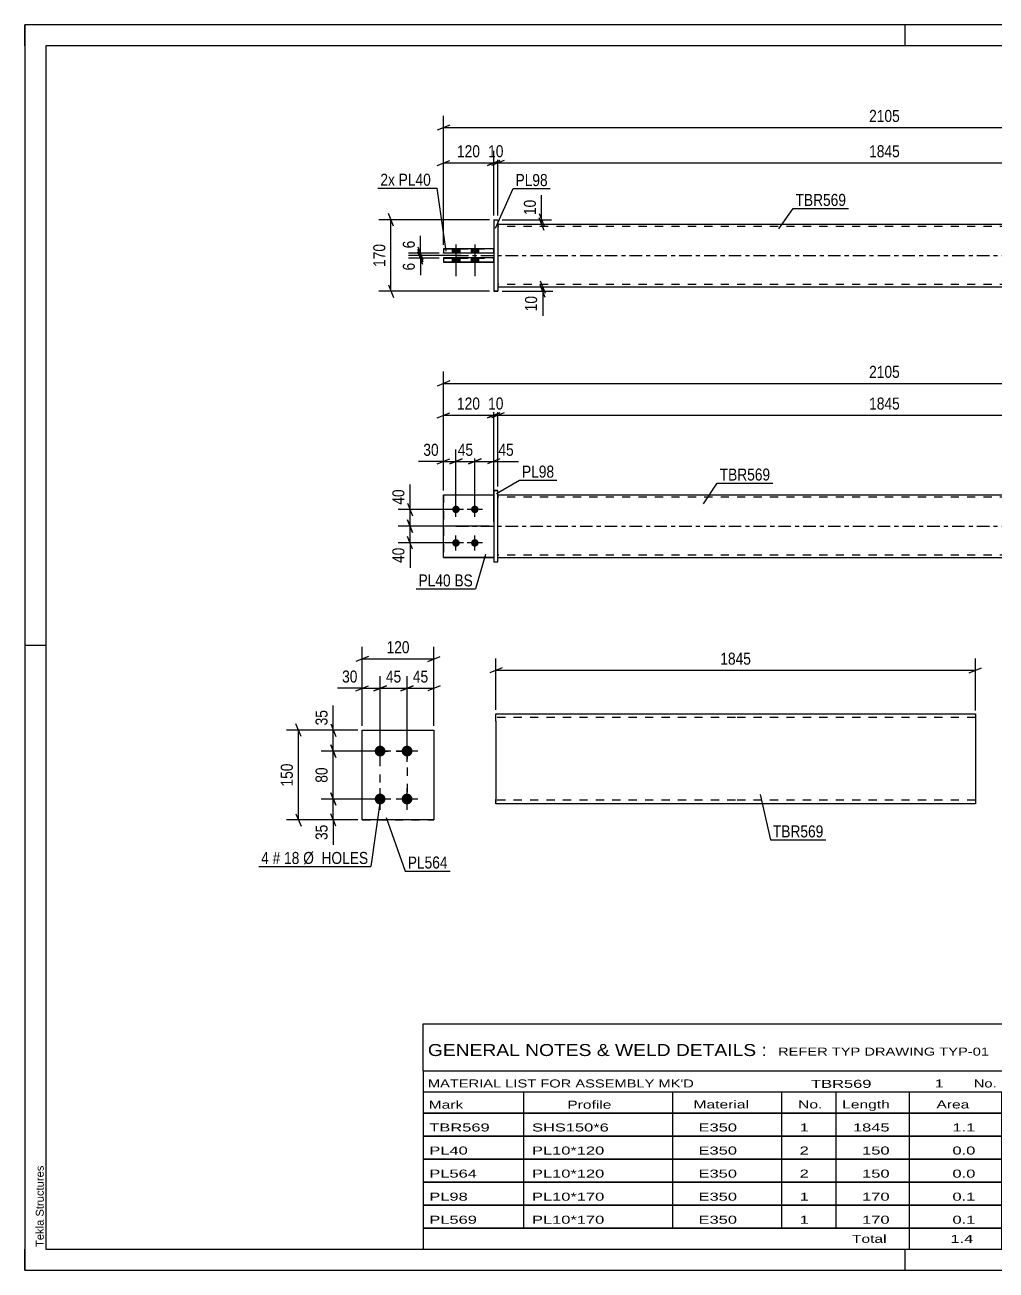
# Model space of a CAD drawing. Header units: millimetres. Extents: x 0 to 420, y 0 to 297.
# Drawn here: x 0 to 231.7, y 0 to 297 of the extents above; entities that cross this region are included whole.
import ezdxf

# ---------------------------------------------------------------- set-up
doc = ezdxf.new("R2010")
doc.units = ezdxf.units.MM
doc.linetypes.add('DXK_LINE_DOT2', pattern=[3.9198, 1.9599, -1.9599])
doc.linetypes.add('DXK_LINE_DOT3', pattern=[5.9187, 2.979, -0.9799, 0.9799, -0.9799])
doc.styles.add('Arial', font='ARIAL.TTF', dxfattribs={"height": 0.2})
doc.styles.add('Arial Narrow', font='ARIALN.TTF', dxfattribs={"height": 0.2})

# ---------------------------------------------------------------- blocks, each defined once
blk = doc.blocks.new('Unknown-582686218-1163')
at = {"color": 5, "linetype": 'Continuous'}
for p, q in [((420, 297), (0, 297)), ((0, 297), (0, 0)), ((0, 292), (0, 297)), ((210, 292), (210, 297)), ((415, 292), (5, 292)), ((5, 292), (5, 5)), ((5, 149), (0, 149)), ((0, 0), (0, 5)), ((5, 5), (415, 5)), ((210, 0), (210, 5)), ((0, 0), (420, 0))]:
    blk.add_line(p, q, dxfattribs=at)
at = {"color": 174, "linetype": 'Continuous', "style": 'Arial'}
blk.add_text('Tekla Structures', height=1.9102, rotation=90, dxfattribs=at).set_placement((4.5, 5.5))
blk = doc.blocks.new('Part-582686218-1834 - 1793')
at = {"color": 7, "linetype": 'DXK_LINE_DOT2'}
for p, q in [((99.86, 184.94), (111.86, 184.94)), ((99.86, 184.94), (99.86, 169.94)), ((99.86, 184.93), (111.86, 184.93)), ((111.86, 184.93), (111.86, 184.94)), ((111.86, 184.94), (111.86, 169.93))]:
    blk.add_line(p, q, dxfattribs=at)
at = {"color": 2, "linetype": 'Continuous'}
for p, q in [((111.86, 169.94), (99.86, 169.94)), ((99.86, 169.94), (99.86, 169.93)), ((99.86, 169.94), (99.86, 169.94)), ((99.86, 169.94), (99.86, 169.93)), ((99.86, 169.93), (111.86, 169.93))]:
    blk.add_line(p, q, dxfattribs=at)
blk = doc.blocks.new('Part-582686218-1839 - 1793')
at = {"color": 2, "linetype": 'Continuous'}
for p, q in [((99.86, 184.94), (111.86, 184.94)), ((99.86, 169.94), (99.86, 184.94)), ((99.86, 169.94), (111.86, 169.94)), ((111.86, 169.94), (99.86, 169.94)), ((99.86, 169.94), (99.86, 169.94))]:
    blk.add_line(p, q, dxfattribs=at)
at = {"color": 7, "linetype": 'DXK_LINE_DOT2'}
for p, q in [((99.86, 184.94), (111.86, 184.94)), ((111.86, 184.94), (111.86, 184.94)), ((111.86, 184.94), (111.86, 169.94))]:
    blk.add_line(p, q, dxfattribs=at)
blk = doc.blocks.new('Part-582686218-1844 - 1793')
at = {"color": 2, "linetype": 'Continuous'}
for p, q in [((112.86, 185.96), (111.86, 185.96)), ((111.86, 185.96), (111.86, 168.92)), ((112.86, 168.92), (112.86, 185.96)), ((111.86, 168.96), (112.86, 168.96)), ((111.86, 168.92), (112.86, 168.92)), ((112.86, 168.96), (112.86, 168.92))]:
    blk.add_line(p, q, dxfattribs=at)
at = {"color": 7, "linetype": 'DXK_LINE_DOT2'}
blk.add_line((111.86, 185.92), (112.86, 185.92), dxfattribs=at)
blk = doc.blocks.new('Part-582686218-1849 - 1793')
at = {"color": 2, "linetype": 'Continuous'}
for p, q in [((112.86, 184.94), (297.33, 184.94)), ((112.86, 169.94), (297.33, 169.94))]:
    blk.add_line(p, q, dxfattribs=at)
at = {"color": 7, "linetype": 'DXK_LINE_DOT2'}
for p, q in [((112.86, 169.94), (112.86, 184.94)), ((297.33, 184.34), (112.86, 184.34)), ((297.33, 184.94), (297.33, 169.94)), ((297.33, 170.54), (112.86, 170.54))]:
    blk.add_line(p, q, dxfattribs=at)
at = {"color": 7, "linetype": 'DXK_LINE_DOT3'}
blk.add_line((102.86, 177.44), (307.33, 177.44), dxfattribs=at)
blk = doc.blocks.new('Bolt-582686218-1851 - 1793')
at = {"linetype": 'Continuous'}
for points in [[(102.86, 180.54), (102.67, 180.56), (102.49, 180.62), (102.33, 180.71), (102.19, 180.84), (102.08, 180.99), (102, 181.16), (101.96, 181.35), (101.96, 181.54), (102, 181.72), (102.08, 181.89), (102.19, 182.04), (102.33, 182.17), (102.49, 182.26), (102.67, 182.32), (102.86, 182.34), (103.04, 182.32), (103.22, 182.26), (103.38, 182.17), (103.52, 182.04), (103.63, 181.89), (103.71, 181.72), (103.75, 181.54), (103.75, 181.35), (103.71, 181.16), (103.63, 180.99), (103.52, 180.84), (103.38, 180.71), (103.22, 180.62), (103.04, 180.56)], [(107.36, 180.54), (107.17, 180.56), (106.99, 180.62), (106.83, 180.71), (106.69, 180.84), (106.58, 180.99), (106.5, 181.16), (106.46, 181.35), (106.46, 181.54), (106.5, 181.72), (106.58, 181.89), (106.69, 182.04), (106.83, 182.17), (106.99, 182.26), (107.17, 182.32), (107.36, 182.34), (107.54, 182.32), (107.72, 182.26), (107.88, 182.17), (108.02, 182.04), (108.13, 181.89), (108.21, 181.72), (108.25, 181.54), (108.25, 181.35), (108.21, 181.16), (108.13, 180.99), (108.02, 180.84), (107.88, 180.71), (107.72, 180.62), (107.54, 180.56)], [(102.86, 172.54), (102.67, 172.56), (102.49, 172.62), (102.33, 172.71), (102.19, 172.84), (102.08, 172.99), (102, 173.16), (101.96, 173.35), (101.96, 173.54), (102, 173.72), (102.08, 173.89), (102.19, 174.04), (102.33, 174.17), (102.49, 174.26), (102.67, 174.32), (102.86, 174.34), (103.04, 174.32), (103.22, 174.26), (103.38, 174.17), (103.52, 174.04), (103.63, 173.89), (103.71, 173.72), (103.75, 173.54), (103.75, 173.35), (103.71, 173.16), (103.63, 172.99), (103.52, 172.84), (103.38, 172.71), (103.22, 172.62), (103.04, 172.56)], [(107.36, 172.54), (107.17, 172.56), (106.99, 172.62), (106.83, 172.71), (106.69, 172.84), (106.58, 172.99), (106.5, 173.16), (106.46, 173.35), (106.46, 173.54), (106.5, 173.72), (106.58, 173.89), (106.69, 174.04), (106.83, 174.17), (106.99, 174.26), (107.17, 174.32), (107.36, 174.34), (107.54, 174.32), (107.72, 174.26), (107.88, 174.17), (108.02, 174.04), (108.13, 173.89), (108.21, 173.72), (108.25, 173.54), (108.25, 173.35), (108.21, 173.16), (108.13, 172.99), (108.02, 172.84), (107.88, 172.71), (107.72, 172.62), (107.54, 172.56)]]:
    blk.add_hatch(color=1, dxfattribs=at).paths.add_polyline_path(points)
at = {"color": 1, "linetype": 'Continuous'}
for p, q in [((104.66, 181.44), (101.06, 181.44)), ((102.86, 179.64), (102.86, 183.24)), ((109.16, 181.44), (105.56, 181.44)), ((107.36, 179.64), (107.36, 183.24)), ((102.86, 171.64), (102.86, 175.24)), ((107.36, 171.64), (107.36, 175.24)), ((104.66, 173.44), (101.06, 173.44)), ((109.16, 173.44), (105.56, 173.44))]:
    blk.add_line(p, q, dxfattribs=at)
blk = doc.blocks.new('Part-582686218-1455 - 1390')
at = {"color": 2, "linetype": 'Continuous'}
for p, q in [((111.86, 250.51), (112.86, 250.51)), ((111.86, 250.51), (111.86, 233.51)), ((112.86, 250.51), (112.86, 233.48)), ((112.86, 233.51), (111.86, 233.51)), ((111.86, 233.51), (111.86, 233.48)), ((111.86, 233.51), (111.86, 233.48)), ((111.86, 233.48), (112.86, 233.48))]:
    blk.add_line(p, q, dxfattribs=at)
at = {"color": 7, "linetype": 'DXK_LINE_DOT2'}
for p, q in [((111.86, 250.48), (112.86, 250.48)), ((112.86, 250.48), (112.86, 250.51))]:
    blk.add_line(p, q, dxfattribs=at)
blk = doc.blocks.new('Part-582686218-1440 - 1390')
at = {"color": 2, "linetype": 'Continuous'}
for p, q in [((112.86, 249.49), (297.33, 249.49)), ((112.86, 234.49), (297.33, 234.49))]:
    blk.add_line(p, q, dxfattribs=at)
at = {"color": 7, "linetype": 'DXK_LINE_DOT2'}
for p, q in [((112.86, 249.49), (112.86, 234.49)), ((297.33, 249.49), (297.33, 234.49)), ((297.33, 248.89), (112.86, 248.89)), ((297.33, 235.09), (112.86, 235.09))]:
    blk.add_line(p, q, dxfattribs=at)
at = {"color": 7, "linetype": 'DXK_LINE_DOT3'}
blk.add_line((102.86, 241.99), (307.33, 241.99), dxfattribs=at)
blk = doc.blocks.new('Bolt-582686218-1424 - 1390')
at = {"linetype": 'Continuous'}
for points in [[(101.96, 242.6), (103.76, 242.6), (103.76, 243.6), (101.96, 243.6)], [(101.96, 242.58), (103.76, 242.58), (103.76, 243.58), (101.96, 243.58)], [(106.46, 242.6), (108.26, 242.6), (108.26, 243.6), (106.46, 243.6)], [(106.46, 242.58), (108.26, 242.58), (108.26, 243.58), (106.46, 243.58)], [(101.96, 240.4), (103.76, 240.4), (103.76, 241.4), (101.96, 241.4)], [(101.96, 240.38), (103.76, 240.38), (103.76, 241.38), (101.96, 241.38)], [(106.46, 240.4), (108.26, 240.4), (108.26, 241.4), (106.46, 241.4)], [(106.46, 240.38), (108.26, 240.38), (108.26, 241.38), (106.46, 241.38)]]:
    blk.add_hatch(color=1, dxfattribs=at).paths.add_polyline_path(points)
at = {"color": 1, "linetype": 'Continuous'}
for p, q in [((101.96, 243.6), (101.96, 242.6)), ((101.96, 243.58), (101.96, 242.58)), ((102.86, 244.6), (102.86, 237.1)), ((102.86, 244.58), (102.86, 237.08)), ((103.76, 243.6), (103.76, 242.6)), ((103.76, 243.58), (103.76, 242.58)), ((106.46, 243.6), (106.46, 242.6)), ((106.46, 243.58), (106.46, 242.58)), ((107.36, 244.6), (107.36, 237.1)), ((107.36, 244.58), (107.36, 237.08)), ((108.26, 243.6), (108.26, 242.6)), ((108.26, 243.58), (108.26, 242.58)), ((101.96, 241.4), (101.96, 240.4)), ((101.96, 241.38), (101.96, 240.38)), ((103.76, 241.4), (103.76, 240.4)), ((103.76, 241.38), (103.76, 240.38)), ((106.46, 241.4), (106.46, 240.4)), ((106.46, 241.38), (106.46, 240.38)), ((108.26, 241.4), (108.26, 240.4)), ((108.26, 241.38), (108.26, 240.38))]:
    blk.add_line(p, q, dxfattribs=at)
blk = doc.blocks.new('Part-582686218-1470 - 1390')
at = {"color": 2, "linetype": 'Continuous'}
for p, q in [((111.86, 241.41), (99.86, 241.41)), ((99.86, 241.41), (99.86, 240.41)), ((99.86, 240.41), (111.86, 240.41)), ((99.86, 240.38), (99.86, 240.41)), ((99.86, 240.41), (99.86, 240.38)), ((111.86, 240.38), (99.86, 240.38))]:
    blk.add_line(p, q, dxfattribs=at)
at = {"color": 7, "linetype": 'DXK_LINE_DOT2'}
for p, q in [((99.86, 241.38), (111.86, 241.38)), ((111.86, 240.38), (111.86, 241.41))]:
    blk.add_line(p, q, dxfattribs=at)
blk = doc.blocks.new('Part-582686218-1475 - 1390')
at = {"color": 2, "linetype": 'Continuous'}
for p, q in [((111.86, 243.61), (99.86, 243.61)), ((99.86, 243.61), (99.86, 242.61)), ((99.86, 242.61), (111.86, 242.61)), ((99.86, 242.58), (99.86, 242.61)), ((99.86, 242.61), (99.86, 242.58)), ((111.86, 242.58), (99.86, 242.58))]:
    blk.add_line(p, q, dxfattribs=at)
at = {"color": 7, "linetype": 'DXK_LINE_DOT2'}
for p, q in [((99.86, 243.58), (111.86, 243.58)), ((111.86, 242.58), (111.86, 243.61))]:
    blk.add_line(p, q, dxfattribs=at)
blk = doc.blocks.new('Bolt-582686218-2198 - 2163')
at = {"linetype": 'Continuous'}
for points in [[(84.75, 125.08), (85.02, 125.05), (85.28, 124.97), (85.51, 124.83), (85.71, 124.65), (85.87, 124.43), (85.98, 124.19), (86.03, 123.93), (86.03, 123.66), (85.98, 123.39), (85.87, 123.15), (85.71, 122.93), (85.51, 122.75), (85.28, 122.62), (85.02, 122.53), (84.75, 122.51), (84.49, 122.53), (84.23, 122.62), (84, 122.75), (83.8, 122.93), (83.64, 123.15), (83.53, 123.39), (83.48, 123.66), (83.48, 123.93), (83.53, 124.19), (83.64, 124.43), (83.8, 124.65), (84, 124.83), (84.23, 124.97), (84.49, 125.05)], [(91.18, 125.08), (91.45, 125.05), (91.71, 124.97), (91.94, 124.83), (92.14, 124.65), (92.3, 124.43), (92.41, 124.19), (92.46, 123.93), (92.46, 123.66), (92.41, 123.39), (92.3, 123.15), (92.14, 122.93), (91.94, 122.75), (91.71, 122.62), (91.45, 122.53), (91.18, 122.51), (90.92, 122.53), (90.66, 122.62), (90.43, 122.75), (90.23, 122.93), (90.07, 123.15), (89.96, 123.39), (89.9, 123.66), (89.9, 123.93), (89.96, 124.19), (90.07, 124.43), (90.23, 124.65), (90.43, 124.83), (90.66, 124.97), (90.92, 125.05)], [(84.75, 113.65), (85.02, 113.62), (85.28, 113.54), (85.51, 113.4), (85.71, 113.22), (85.87, 113.01), (85.98, 112.76), (86.03, 112.5), (86.03, 112.23), (85.98, 111.97), (85.87, 111.72), (85.71, 111.5), (85.51, 111.32), (85.28, 111.19), (85.02, 111.11), (84.75, 111.08), (84.49, 111.11), (84.23, 111.19), (84, 111.32), (83.8, 111.5), (83.64, 111.72), (83.53, 111.97), (83.48, 112.23), (83.48, 112.5), (83.53, 112.76), (83.64, 113.01), (83.8, 113.22), (84, 113.4), (84.23, 113.54), (84.49, 113.62)], [(91.18, 113.65), (91.45, 113.62), (91.71, 113.54), (91.94, 113.4), (92.14, 113.22), (92.3, 113.01), (92.41, 112.76), (92.46, 112.5), (92.46, 112.23), (92.41, 111.97), (92.3, 111.72), (92.14, 111.5), (91.94, 111.32), (91.71, 111.19), (91.45, 111.11), (91.18, 111.08), (90.92, 111.11), (90.66, 111.19), (90.43, 111.32), (90.23, 111.5), (90.07, 111.72), (89.96, 111.97), (89.9, 112.23), (89.9, 112.5), (89.96, 112.76), (90.07, 113.01), (90.23, 113.22), (90.43, 113.4), (90.66, 113.54), (90.92, 113.62)]]:
    blk.add_hatch(color=1, dxfattribs=at).paths.add_polyline_path(points)
at = {"color": 1, "linetype": 'Continuous'}
for p, q in [((84.75, 121.22), (84.75, 126.36)), ((91.18, 121.22), (91.18, 126.36)), ((87.33, 123.79), (82.18, 123.79)), ((93.75, 123.79), (88.61, 123.79)), ((84.75, 109.79), (84.75, 114.93)), ((91.18, 109.79), (91.18, 114.93)), ((87.33, 112.36), (82.18, 112.36)), ((93.75, 112.36), (88.61, 112.36))]:
    blk.add_line(p, q, dxfattribs=at)
blk = doc.blocks.new('Part-582686218-2203 - 2163')
at = {"color": 2, "linetype": 'Continuous'}
for p, q in [((80.47, 128.79), (97.61, 128.79)), ((80.47, 128.79), (97.61, 128.79)), ((80.47, 107.36), (80.47, 128.79)), ((97.61, 128.79), (97.61, 128.79)), ((97.61, 128.79), (97.61, 107.36)), ((97.61, 107.36), (80.47, 107.36))]:
    blk.add_line(p, q, dxfattribs=at)
at = {"color": 7, "linetype": 'DXK_LINE_DOT2'}
for p, q in [((80.47, 107.37), (97.61, 107.37)), ((80.47, 107.36), (80.47, 107.37))]:
    blk.add_line(p, q, dxfattribs=at)
blk = doc.blocks.new('Part-582686218-2360 - 2353')
at = {"color": 2, "linetype": 'Continuous'}
for p, q in [((112.4, 130.93), (112.4, 132.64)), ((112.4, 132.64), (169.54, 132.64)), ((112.4, 130.93), (112.4, 112.27)), ((169.64, 132.64), (226.78, 132.64)), ((226.78, 132.64), (226.78, 132.51)), ((226.78, 132.51), (226.78, 130.93)), ((226.78, 130.93), (226.78, 111.21)), ((112.4, 111.34), (112.4, 112.27)), ((112.4, 111.21), (112.4, 111.34)), ((169.54, 111.21), (112.4, 111.21)), ((226.78, 111.21), (169.64, 111.21))]:
    blk.add_line(p, q, dxfattribs=at)
at = {"color": 7, "linetype": 'DXK_LINE_DOT2'}
for p, q in [((169.54, 131.78), (112.4, 131.78)), ((226.78, 131.78), (169.64, 131.78)), ((226.78, 132.14), (226.78, 130.93)), ((112.4, 112.27), (112.4, 111.72)), ((112.4, 112.07), (112.4, 112.14)), ((169.54, 112.07), (112.4, 112.07)), ((226.78, 112.07), (169.64, 112.07)), ((226.78, 112.14), (226.78, 112.27)), ((226.78, 112.07), (226.78, 112.14)), ((226.78, 112.07), (226.78, 112.14))]:
    blk.add_line(p, q, dxfattribs=at)
blk = doc.blocks.new('Rectangle-582686218-2313 - 2163')
at = {"color": 1, "linetype": 'DXK_LINE_DOT2'}
blk.add_lwpolyline([(84.75, 123.79), (91.18, 123.79), (91.18, 112.36), (84.75, 112.36), (84.75, 123.79)], close=True, dxfattribs=at)
blk = doc.blocks.new('StraightDimension-582686218-3563 - 1793')
at = {"color": 7, "linetype": 'Continuous'}
for p, q in [((99.86, 185.94), (99.86, 206.76)), ((111.86, 178.44), (111.86, 206.76)), ((98.36, 203.31), (101.36, 204.51)), ((99.86, 203.91), (111.86, 203.91)), ((113.36, 204.51), (110.36, 203.31))]:
    blk.add_line(p, q, dxfattribs=at)
at = {"color": 0}
blk.add_wipeout([(109.2, 204.66), (109.2, 208.86), (102.51, 208.86), (102.51, 204.66)], dxfattribs=at)
at = {"color": 3, "style": 'Arial Narrow'}
blk.add_text('120', height=2.863, dxfattribs=at).set_placement((103.11, 205.26))
blk = doc.blocks.new('StraightDimension-582686218-3561 - 1793')
at = {"color": 7, "linetype": 'Continuous'}
for p, q in [((112.86, 186.92), (112.86, 206.76)), ((297.33, 186.96), (297.33, 206.76)), ((114.36, 204.51), (111.36, 203.31)), ((112.86, 203.91), (297.33, 203.91)), ((295.83, 203.31), (298.83, 204.51))]:
    blk.add_line(p, q, dxfattribs=at)
at = {"color": 0}
blk.add_wipeout([(209.35, 204.66), (209.35, 208.86), (200.84, 208.86), (200.84, 204.66)], dxfattribs=at)
at = {"color": 3, "style": 'Arial Narrow'}
blk.add_text('1845', height=2.863, dxfattribs=at).set_placement((201.44, 205.26))
blk = doc.blocks.new('StraightDimension-582686218-1900 - 1793')
at = {"color": 7, "linetype": 'Continuous'}
for p, q in [((99.86, 185.94), (99.86, 214.32)), ((310.33, 185.94), (310.33, 214.32)), ((101.36, 212.07), (98.36, 210.87)), ((99.86, 211.47), (310.33, 211.47)), ((308.83, 210.87), (311.83, 212.07))]:
    blk.add_line(p, q, dxfattribs=at)
at = {"color": 0}
blk.add_wipeout([(209.35, 212.22), (209.35, 216.42), (200.84, 216.42), (200.84, 212.22)], dxfattribs=at)
at = {"color": 3, "style": 'Arial Narrow'}
blk.add_text('2105', height=2.863, dxfattribs=at).set_placement((201.44, 212.82))
blk = doc.blocks.new('StraightDimension-582686218-1989 - 1793')
at = {"color": 7, "linetype": 'Continuous'}
for p, q in [((105.86, 192.27), (108.86, 193.47)), ((107.36, 182.44), (107.36, 195.72)), ((113.36, 193.47), (110.36, 192.27)), ((111.86, 185.94), (111.86, 195.72)), ((107.36, 192.87), (111.86, 192.87))]:
    blk.add_line(p, q, dxfattribs=at)
at = {"color": 0}
blk.add_wipeout([(117.24, 193.62), (117.24, 197.82), (112.38, 197.82), (112.38, 193.62)], dxfattribs=at)
at = {"color": 7, "linetype": 'Continuous'}
blk.add_line((111.86, 192.87), (117.76, 192.87), dxfattribs=at)
blk.add_line((111.86, 192.87), (117.76, 192.87), dxfattribs=at)
at = {"color": 3, "style": 'Arial Narrow'}
blk.add_text('45', height=2.863, dxfattribs=at).set_placement((112.98, 194.22))
blk = doc.blocks.new('StraightDimension-582686218-2005 - 1793')
at = {"color": 7, "linetype": 'Continuous'}
for p, q in [((101.36, 192.27), (104.36, 193.47)), ((102.86, 182.44), (102.86, 195.72)), ((108.86, 193.47), (105.86, 192.27)), ((107.36, 182.44), (107.36, 195.72)), ((102.86, 192.87), (107.36, 192.87))]:
    blk.add_line(p, q, dxfattribs=at)
at = {"color": 0}
blk.add_wipeout([(107.53, 193.62), (107.53, 197.82), (102.68, 197.82), (102.68, 193.62)], dxfattribs=at)
at = {"color": 3, "style": 'Arial Narrow'}
blk.add_text('45', height=2.863, dxfattribs=at).set_placement((103.28, 194.22))
blk = doc.blocks.new('StraightDimension-582686218-2018 - 1793')
at = {"color": 7, "linetype": 'Continuous'}
for p, q in [((98.36, 192.27), (101.36, 193.47)), ((99.86, 185.94), (99.86, 195.72)), ((104.36, 193.47), (101.36, 192.27)), ((102.86, 182.44), (102.86, 195.72)), ((99.86, 192.87), (102.86, 192.87))]:
    blk.add_line(p, q, dxfattribs=at)
at = {"color": 0}
blk.add_wipeout([(99.33, 193.62), (99.33, 197.82), (94.47, 197.82), (94.47, 193.62)], dxfattribs=at)
at = {"color": 7, "linetype": 'Continuous'}
blk.add_line((99.86, 192.87), (93.95, 192.87), dxfattribs=at)
blk.add_line((99.86, 192.87), (93.95, 192.87), dxfattribs=at)
at = {"color": 3, "style": 'Arial Narrow'}
blk.add_text('30', height=2.863, dxfattribs=at).set_placement((95.07, 194.22))
blk = doc.blocks.new('StraightDimension-582686218-2035 - 1793')
at = {"color": 7, "linetype": 'Continuous'}
for p, q in [((101.86, 181.44), (89.04, 181.44)), ((91.29, 182.94), (92.49, 179.94)), ((91.89, 177.44), (91.89, 181.44)), ((92.49, 175.94), (91.29, 178.94)), ((110.86, 177.44), (89.04, 177.44))]:
    blk.add_line(p, q, dxfattribs=at)
at = {"color": 0}
blk.add_wipeout([(91.14, 186.82), (86.94, 186.82), (86.94, 181.96), (91.14, 181.96)], dxfattribs=at)
at = {"color": 7, "linetype": 'Continuous'}
blk.add_line((91.89, 181.44), (91.89, 187.34), dxfattribs=at)
blk.add_line((91.89, 181.44), (91.89, 187.34), dxfattribs=at)
at = {"color": 3, "style": 'Arial Narrow'}
blk.add_text('40', height=2.863, rotation=90.0002, dxfattribs=at).set_placement((90.54, 182.56))
blk = doc.blocks.new('StraightDimension-582686218-2044 - 1793')
at = {"color": 7, "linetype": 'Continuous'}
for p, q in [((91.29, 178.94), (92.49, 175.94)), ((110.86, 177.44), (89.04, 177.44)), ((91.89, 173.44), (91.89, 177.44)), ((101.86, 173.44), (89.04, 173.44)), ((92.49, 171.94), (91.29, 174.94))]:
    blk.add_line(p, q, dxfattribs=at)
at = {"color": 0}
blk.add_wipeout([(91.14, 172.91), (86.94, 172.91), (86.94, 168.06), (91.14, 168.06)], dxfattribs=at)
at = {"color": 7, "linetype": 'Continuous'}
blk.add_line((91.89, 173.44), (91.89, 167.53), dxfattribs=at)
blk.add_line((91.89, 173.44), (91.89, 167.53), dxfattribs=at)
at = {"color": 3, "style": 'Arial Narrow'}
blk.add_text('40', height=2.863, rotation=90.0002, dxfattribs=at).set_placement((90.54, 168.66))
blk = doc.blocks.new('StraightDimension-582686218-3562 - 1793')
at = {"color": 7, "linetype": 'Continuous'}
for p, q in [((111.86, 178.44), (111.86, 206.76)), ((112.86, 186.92), (112.86, 206.76)), ((110.36, 203.31), (113.36, 204.51)), ((114.36, 204.51), (111.36, 203.31)), ((111.86, 203.91), (112.86, 203.91))]:
    blk.add_line(p, q, dxfattribs=at)
at = {"color": 0}
blk.add_wipeout([(114.78, 204.66), (114.78, 208.86), (109.93, 208.86), (109.93, 204.66)], dxfattribs=at)
at = {"color": 3, "style": 'Arial Narrow'}
blk.add_text('10', height=2.863, dxfattribs=at).set_placement((110.53, 205.26))
blk = doc.blocks.new('StraightDimension-582686218-1600 - 1390')
at = {"color": 7, "linetype": 'Continuous'}
for p, q in [((99.86, 244.58), (99.86, 275.35)), ((310.33, 244.61), (310.33, 275.35)), ((101.36, 273.1), (98.36, 271.9)), ((99.86, 272.5), (310.33, 272.5)), ((308.83, 271.9), (311.83, 273.1))]:
    blk.add_line(p, q, dxfattribs=at)
at = {"color": 0}
blk.add_wipeout([(209.35, 273.25), (209.35, 277.45), (200.84, 277.45), (200.84, 273.25)], dxfattribs=at)
at = {"color": 3, "style": 'Arial Narrow'}
blk.add_text('2105', height=2.863, dxfattribs=at).set_placement((201.44, 273.85))
blk = doc.blocks.new('StraightDimension-582686218-1621 - 1390')
at = {"color": 7, "linetype": 'Continuous'}
for p, q in [((114.36, 264.69), (111.36, 263.49)), ((112.86, 251.51), (112.86, 266.94)), ((295.83, 263.49), (298.83, 264.69)), ((297.33, 251.48), (297.33, 266.94)), ((112.86, 264.09), (297.33, 264.09))]:
    blk.add_line(p, q, dxfattribs=at)
at = {"color": 0}
blk.add_wipeout([(209.35, 264.84), (209.35, 269.04), (200.84, 269.04), (200.84, 264.84)], dxfattribs=at)
at = {"color": 3, "style": 'Arial Narrow'}
blk.add_text('1845', height=2.863, dxfattribs=at).set_placement((201.44, 265.44))
blk = doc.blocks.new('StraightDimension-582686218-1631 - 1390')
at = {"color": 7, "linetype": 'Continuous'}
for p, q in [((110.36, 263.49), (113.36, 264.69)), ((114.36, 264.69), (111.36, 263.49)), ((111.86, 251.51), (111.86, 266.94)), ((112.86, 251.51), (112.86, 266.94)), ((111.86, 264.09), (112.86, 264.09))]:
    blk.add_line(p, q, dxfattribs=at)
at = {"color": 0}
blk.add_wipeout([(114.78, 264.84), (114.78, 269.04), (109.93, 269.04), (109.93, 264.84)], dxfattribs=at)
at = {"color": 3, "style": 'Arial Narrow'}
blk.add_text('10', height=2.863, dxfattribs=at).set_placement((110.53, 265.44))
blk = doc.blocks.new('StraightDimension-582686218-1641 - 1390')
at = {"color": 7, "linetype": 'Continuous'}
for p, q in [((98.36, 263.49), (101.36, 264.69)), ((99.86, 244.58), (99.86, 266.94)), ((113.36, 264.69), (110.36, 263.49)), ((111.86, 251.51), (111.86, 266.94)), ((99.86, 264.09), (111.86, 264.09))]:
    blk.add_line(p, q, dxfattribs=at)
at = {"color": 0}
blk.add_wipeout([(109.2, 264.84), (109.2, 269.04), (102.51, 269.04), (102.51, 264.84)], dxfattribs=at)
at = {"color": 3, "style": 'Arial Narrow'}
blk.add_text('120', height=2.863, dxfattribs=at).set_placement((103.11, 265.44))
blk = doc.blocks.new('StraightDimension-582686218-1662 - 1390')
at = {"color": 7, "linetype": 'Continuous'}
for p, q in [((122.95, 235.99), (124.15, 232.99)), ((124.15, 231.98), (122.95, 234.98)), ((113.86, 234.49), (125.95, 234.49)), ((113.86, 233.48), (125.95, 233.48)), ((123.55, 233.48), (123.55, 234.49))]:
    blk.add_line(p, q, dxfattribs=at)
at = {"color": 0}
blk.add_wipeout([(122.8, 232.95), (118.6, 232.95), (118.6, 228.09), (122.8, 228.09)], dxfattribs=at)
at = {"color": 7, "linetype": 'Continuous'}
blk.add_line((123.55, 233.48), (123.55, 227.57), dxfattribs=at)
blk.add_line((123.55, 233.48), (123.55, 227.57), dxfattribs=at)
at = {"color": 3, "style": 'Arial Narrow'}
blk.add_text('10', height=2.863, rotation=90.0002, dxfattribs=at).set_placement((122.2, 228.69))
blk = doc.blocks.new('StraightDimension-582686218-1672 - 1390')
at = {"color": 7, "linetype": 'Continuous'}
for p, q in [((113.86, 250.51), (125.68, 250.51)), ((113.86, 249.49), (125.68, 249.49)), ((122.68, 252.01), (123.88, 249.01)), ((123.88, 247.99), (122.68, 250.99)), ((123.28, 249.49), (123.28, 250.51))]:
    blk.add_line(p, q, dxfattribs=at)
at = {"color": 0}
blk.add_wipeout([(122.53, 255.89), (118.33, 255.89), (118.33, 251.04), (122.53, 251.04)], dxfattribs=at)
at = {"color": 7, "linetype": 'Continuous'}
blk.add_line((123.28, 250.51), (123.28, 256.42), dxfattribs=at)
blk.add_line((123.28, 250.51), (123.28, 256.42), dxfattribs=at)
at = {"color": 3, "style": 'Arial Narrow'}
blk.add_text('10', height=2.863, rotation=90.0002, dxfattribs=at).set_placement((121.93, 251.64))
blk = doc.blocks.new('StraightDimension-582686218-1703 - 1390')
at = {"color": 7, "linetype": 'Continuous'}
for p, q in [((110.86, 250.51), (84.49, 250.51)), ((87.94, 249.01), (86.74, 252.01)), ((87.34, 233.51), (87.34, 250.51)), ((86.74, 235.01), (87.94, 232.01)), ((110.86, 233.51), (84.49, 233.51))]:
    blk.add_line(p, q, dxfattribs=at)
at = {"color": 0}
blk.add_wipeout([(86.59, 245.35), (82.39, 245.35), (82.39, 238.67), (86.59, 238.67)], dxfattribs=at)
at = {"color": 3, "style": 'Arial Narrow'}
blk.add_text('170', height=2.863, rotation=90.0002, dxfattribs=at).set_placement((85.99, 239.27))
blk = doc.blocks.new('StraightDimension-582686218-1714 - 1390')
at = {"color": 7, "linetype": 'Continuous'}
for p, q in [((104.11, 241.99), (91.53, 241.99)), ((98.86, 241.38), (91.53, 241.38)), ((93.78, 243.49), (94.98, 240.49)), ((94.98, 239.88), (93.78, 242.88)), ((94.38, 241.38), (94.38, 241.99))]:
    blk.add_line(p, q, dxfattribs=at)
at = {"color": 0}
blk.add_wipeout([(93.63, 240.85), (89.43, 240.85), (89.43, 237.82), (93.63, 237.82)], dxfattribs=at)
at = {"color": 7, "linetype": 'Continuous'}
blk.add_line((94.38, 241.38), (94.38, 237.3), dxfattribs=at)
blk.add_line((94.38, 241.38), (94.38, 237.3), dxfattribs=at)
at = {"color": 3, "style": 'Arial Narrow'}
blk.add_text('6', height=2.86, rotation=90.0002, dxfattribs=at).set_placement((93.03, 238.42))
blk = doc.blocks.new('StraightDimension-582686218-1724 - 1390')
at = {"color": 7, "linetype": 'Continuous'}
for p, q in [((93.78, 244.08), (94.98, 241.08)), ((98.86, 242.58), (91.53, 242.58)), ((104.11, 241.99), (91.53, 241.99)), ((94.98, 240.49), (93.78, 243.49)), ((94.38, 241.99), (94.38, 242.58))]:
    blk.add_line(p, q, dxfattribs=at)
at = {"color": 0}
blk.add_wipeout([(93.63, 246.13), (89.43, 246.13), (89.43, 243.1), (93.63, 243.1)], dxfattribs=at)
at = {"color": 7, "linetype": 'Continuous'}
blk.add_line((94.38, 242.58), (94.38, 246.66), dxfattribs=at)
blk.add_line((94.38, 242.58), (94.38, 246.66), dxfattribs=at)
at = {"color": 3, "style": 'Arial Narrow'}
blk.add_text('6', height=2.86, rotation=90.0002, dxfattribs=at).set_placement((93.03, 243.7))
blk = doc.blocks.new('StraightDimension-582686218-2206 - 2163')
at = {"color": 7, "linetype": 'Continuous'}
for p, q in [((80.47, 129.79), (80.47, 148.64)), ((97.61, 129.79), (97.61, 148.64)), ((81.97, 146.39), (78.97, 145.19)), ((80.47, 145.79), (97.61, 145.79)), ((96.11, 145.19), (99.11, 146.39))]:
    blk.add_line(p, q, dxfattribs=at)
at = {"color": 0}
blk.add_wipeout([(92.38, 146.54), (92.38, 150.74), (85.7, 150.74), (85.7, 146.54)], dxfattribs=at)
at = {"color": 3, "style": 'Arial Narrow'}
blk.add_text('120', height=2.863, dxfattribs=at).set_placement((86.3, 147.14))
blk = doc.blocks.new('StraightDimension-582686218-2223 - 2163')
at = {"color": 7, "linetype": 'Continuous'}
for p, q in [((84.75, 124.79), (84.75, 141.64)), ((91.18, 124.79), (91.18, 141.64)), ((83.25, 138.19), (86.25, 139.39)), ((84.75, 138.79), (91.18, 138.79)), ((92.68, 139.39), (89.68, 138.19))]:
    blk.add_line(p, q, dxfattribs=at)
at = {"color": 0}
blk.add_wipeout([(90.4, 139.54), (90.4, 143.74), (85.54, 143.74), (85.54, 139.54)], dxfattribs=at)
at = {"color": 3, "style": 'Arial Narrow'}
blk.add_text('45', height=2.863, dxfattribs=at).set_placement((86.14, 140.14))
blk = doc.blocks.new('StraightDimension-582686218-2233 - 2163')
at = {"color": 7, "linetype": 'Continuous'}
for p, q in [((80.47, 129.79), (80.47, 141.64)), ((84.75, 124.79), (84.75, 141.64)), ((78.97, 138.19), (81.97, 139.39)), ((80.47, 138.79), (84.75, 138.79)), ((86.25, 139.39), (83.25, 138.19))]:
    blk.add_line(p, q, dxfattribs=at)
at = {"color": 0}
blk.add_wipeout([(79.94, 139.54), (79.94, 143.74), (75.09, 143.74), (75.09, 139.54)], dxfattribs=at)
at = {"color": 7, "linetype": 'Continuous'}
blk.add_line((80.47, 138.79), (74.56, 138.79), dxfattribs=at)
blk.add_line((80.47, 138.79), (74.56, 138.79), dxfattribs=at)
at = {"color": 3, "style": 'Arial Narrow'}
blk.add_text('30', height=2.863, dxfattribs=at).set_placement((75.69, 140.14))
blk = doc.blocks.new('StraightDimension-582686218-2246 - 2163')
at = {"color": 7, "linetype": 'Continuous'}
for p, q in [((91.18, 124.79), (91.18, 141.64)), ((97.61, 129.79), (97.61, 141.64)), ((89.68, 138.19), (92.68, 139.39)), ((91.18, 138.79), (97.61, 138.79)), ((99.11, 139.39), (96.11, 138.19))]:
    blk.add_line(p, q, dxfattribs=at)
at = {"color": 0}
blk.add_wipeout([(96.82, 139.54), (96.82, 143.74), (91.97, 143.74), (91.97, 139.54)], dxfattribs=at)
at = {"color": 3, "style": 'Arial Narrow'}
blk.add_text('45', height=2.863, dxfattribs=at).set_placement((92.57, 140.14))
blk = doc.blocks.new('StraightDimension-582686218-2260 - 2163')
at = {"color": 7, "linetype": 'Continuous'}
for p, q in [((79.47, 128.79), (62.43, 128.79)), ((65.88, 127.29), (64.68, 130.29)), ((65.28, 107.36), (65.28, 128.79)), ((79.47, 107.36), (62.43, 107.36)), ((64.68, 108.86), (65.88, 105.86))]:
    blk.add_line(p, q, dxfattribs=at)
at = {"color": 0}
blk.add_wipeout([(64.53, 121.42), (60.33, 121.42), (60.33, 114.74), (64.53, 114.74)], dxfattribs=at)
at = {"color": 3, "style": 'Arial Narrow'}
blk.add_text('150', height=2.863, rotation=90.0002, dxfattribs=at).set_placement((63.93, 115.34))
blk = doc.blocks.new('StraightDimension-582686218-2277 - 2163')
at = {"color": 7, "linetype": 'Continuous'}
for p, q in [((72.96, 113.86), (74.16, 110.86)), ((83.75, 112.36), (70.71, 112.36)), ((73.56, 107.36), (73.56, 112.36)), ((79.47, 107.36), (70.71, 107.36)), ((74.16, 105.86), (72.96, 108.86))]:
    blk.add_line(p, q, dxfattribs=at)
at = {"color": 0}
blk.add_wipeout([(72.81, 106.84), (68.61, 106.84), (68.61, 101.98), (72.81, 101.98)], dxfattribs=at)
at = {"color": 7, "linetype": 'Continuous'}
blk.add_line((73.56, 107.36), (73.56, 101.46), dxfattribs=at)
blk.add_line((73.56, 107.36), (73.56, 101.46), dxfattribs=at)
at = {"color": 3, "style": 'Arial Narrow'}
blk.add_text('35', height=2.863, rotation=90.0002, dxfattribs=at).set_placement((72.21, 102.58))
blk = doc.blocks.new('StraightDimension-582686218-2290 - 2163')
at = {"color": 7, "linetype": 'Continuous'}
for p, q in [((72.96, 125.29), (74.16, 122.29)), ((83.75, 123.79), (70.71, 123.79)), ((73.56, 112.36), (73.56, 123.79)), ((74.16, 110.86), (72.96, 113.86)), ((83.75, 112.36), (70.71, 112.36))]:
    blk.add_line(p, q, dxfattribs=at)
at = {"color": 0}
blk.add_wipeout([(72.81, 120.5), (68.61, 120.5), (68.61, 115.65), (72.81, 115.65)], dxfattribs=at)
at = {"color": 3, "style": 'Arial Narrow'}
blk.add_text('80', height=2.863, rotation=90.0002, dxfattribs=at).set_placement((72.21, 116.25))
blk = doc.blocks.new('StraightDimension-582686218-2300 - 2163')
at = {"color": 7, "linetype": 'Continuous'}
for p, q in [((79.47, 128.79), (70.71, 128.79)), ((72.96, 130.29), (74.16, 127.29)), ((73.56, 123.79), (73.56, 128.79)), ((74.16, 122.29), (72.96, 125.29)), ((83.75, 123.79), (70.71, 123.79))]:
    blk.add_line(p, q, dxfattribs=at)
at = {"color": 0}
blk.add_wipeout([(72.81, 134.17), (68.61, 134.17), (68.61, 129.32), (72.81, 129.32)], dxfattribs=at)
at = {"color": 7, "linetype": 'Continuous'}
blk.add_line((73.56, 128.79), (73.56, 134.7), dxfattribs=at)
blk.add_line((73.56, 128.79), (73.56, 134.7), dxfattribs=at)
at = {"color": 3, "style": 'Arial Narrow'}
blk.add_text('35', height=2.863, rotation=90.0002, dxfattribs=at).set_placement((72.21, 129.92))
blk = doc.blocks.new('StraightDimension-582686218-2363 - 2353')
at = {"color": 7, "linetype": 'Continuous'}
for p, q in [((112.4, 133.64), (112.4, 145.91)), ((226.78, 133.51), (226.78, 145.91)), ((113.9, 143.66), (110.9, 142.46)), ((112.4, 143.06), (226.78, 143.06)), ((225.28, 142.46), (228.28, 143.66))]:
    blk.add_line(p, q, dxfattribs=at)
at = {"color": 0}
blk.add_wipeout([(173.84, 143.81), (173.84, 148.01), (165.33, 148.01), (165.33, 143.81)], dxfattribs=at)
at = {"color": 3, "style": 'Arial Narrow'}
blk.add_text('1845', height=2.863, dxfattribs=at).set_placement((165.93, 144.41))
blk = doc.blocks.new('Unknown-582686218-4276')
at = {"color": 7, "linetype": 'Continuous'}
for p, q in [((95, 58.75), (255, 58.75)), ((95, 47.5), (95, 58.75)), ((255, 58.75), (255, 47.5)), ((95, 47.5), (255, 47.5)), ((95, 47.5), (95, 42.5)), ((255, 47.5), (255, 42.5)), ((95, 42.5), (255, 42.5)), ((95, 42.5), (95, 37.5)), ((119, 42.5), (119, 37.5)), ((154.5, 42.5), (154.5, 37.5)), ((180.5, 42.5), (180.5, 37.5)), ((193.5, 42.5), (193.5, 37.5)), ((211, 42.5), (211, 37.5)), ((233, 42.5), (233, 37.5)), ((255, 42.5), (255, 37.5)), ((95, 37.5), (255, 37.5)), ((95, 37.45), (95, 32.05)), ((95, 37.45), (255, 37.45)), ((119, 37.5), (119, 32)), ((154.5, 37.5), (154.5, 32)), ((180.5, 37.5), (180.5, 32)), ((193.5, 37.5), (193.5, 32)), ((211, 37.5), (211, 32)), ((233, 37.5), (233, 32)), ((255, 37.45), (255, 32.05)), ((95, 32.05), (255, 32.05)), ((95, 31.95), (95, 26.55)), ((95, 31.95), (255, 31.95)), ((119, 32), (119, 26.5)), ((154.5, 32), (154.5, 26.5)), ((180.5, 32), (180.5, 26.5)), ((193.5, 32), (193.5, 26.5)), ((211, 32), (211, 26.5)), ((233, 32), (233, 26.5)), ((255, 31.95), (255, 26.55)), ((95, 26.55), (255, 26.55)), ((95, 26.45), (95, 21.05)), ((95, 26.45), (255, 26.45)), ((119, 26.5), (119, 21)), ((154.5, 26.5), (154.5, 21)), ((180.5, 26.5), (180.5, 21)), ((193.5, 26.5), (193.5, 21)), ((211, 26.5), (211, 21)), ((233, 26.5), (233, 21)), ((255, 26.45), (255, 21.05)), ((95, 21.05), (255, 21.05)), ((95, 20.95), (95, 15.55)), ((95, 20.95), (255, 20.95)), ((119, 21), (119, 15.5)), ((154.5, 21), (154.5, 15.5)), ((180.5, 21), (180.5, 15.5)), ((193.5, 21), (193.5, 15.5)), ((211, 21), (211, 15.5)), ((233, 21), (233, 15.5)), ((255, 20.95), (255, 15.55)), ((95, 15.55), (255, 15.55)), ((95, 15.45), (95, 10.05)), ((95, 15.45), (255, 15.45)), ((119, 15.5), (119, 10)), ((154.5, 15.5), (154.5, 10)), ((180.5, 15.5), (180.5, 10)), ((193.5, 15.5), (193.5, 10)), ((211, 15.5), (211, 10)), ((233, 15.5), (233, 10)), ((255, 15.45), (255, 10.05)), ((95, 10.05), (255, 10.05)), ((95, 10), (255, 10)), ((95, 10), (95, 5)), ((211, 10), (211, 5)), ((233, 10), (233, 5)), ((255, 10), (255, 5)), ((95, 5), (255, 5))]:
    blk.add_line(p, q, dxfattribs=at)
at = {"color": 7, "style": 'Arial Narrow'}
for s, height, width, p in [('GENERAL NOTES & WELD DETAILS :', 2.8633, 1.4, (96.15, 51.06)), ('REFER TYP DRAWING TYP-01', 1.9089, 1.6, (179.7, 51.16)), ("MATERIAL LIST FOR ASSEMBLY MK'D", 1.9089, 1.6, (96.15, 43.56)), ('TBR569', 1.909, 1.794707, (187.59, 43.47)), ('1', 1.91, 1.794707, (217.08, 43.56)), ('No. Required', 1.9089, 1.6, (226.41, 43.56)), ('Mark', 1.909, 1.7, (96.34, 38.5)), ('Profile', 1.909, 1.7, (129.41, 38.5)), ('Material', 1.909, 1.7, (159.54, 38.56)), ('No.', 1.909, 1.7, (184.5, 38.56)), ('Length', 1.909, 1.7, (195, 38.56)), ('Area', 1.909, 1.7, (217.5, 38.56)), ('Weight', 1.909, 1.7, (237, 38.56))]:
    blk.add_text(s, height=height, dxfattribs=dict(at, width=width)).set_placement(p)
at = {"color": 7, "linetype": 'Continuous', "style": 'Arial Narrow'}
for s, height, width, p in [('TBR569', 1.909, 1.794707, (96.5, 33.06)), ('SHS150*6', 1.909, 1.794707, (121, 33.06)), ('E350', 1.909, 1.794707, (160.74, 33.06)), ('1', 1.91, 1.794707, (184.86, 33.06)), ('1845', 1.909, 1.794707, (197.58, 33.06)), ('1.1', 1.909, 1.794707, (221.32, 33.06)), ('50.0', 1.909, 1.794707, (240.14, 33.06)), ('PL40', 1.909, 1.794707, (96.5, 27.56)), ('PL10*120', 1.909, 1.794707, (121, 27.56)), ('E350', 1.909, 1.794707, (160.74, 27.56)), ('2', 1.91, 1.794707, (184.86, 27.56)), ('150', 1.909, 1.794707, (199.77, 27.56)), ('0.0', 1.909, 1.794707, (221.32, 27.56)), ('2.8', 1.909, 1.794707, (242.33, 27.56)), ('PL564', 1.909, 1.794707, (96.5, 22.06)), ('PL10*120', 1.909, 1.794707, (121, 22.06)), ('E350', 1.909, 1.794707, (160.74, 22.06)), ('2', 1.91, 1.794707, (184.86, 22.06)), ('150', 1.909, 1.794707, (199.77, 22.06)), ('0.0', 1.909, 1.794707, (221.32, 22.06)), ('2.8', 1.909, 1.794707, (242.33, 22.06)), ('PL98', 1.909, 1.794707, (96.5, 16.56)), ('PL10*170', 1.909, 1.794707, (121, 16.56)), ('E350', 1.909, 1.794707, (160.74, 16.56)), ('1', 1.91, 1.794707, (184.86, 16.56)), ('170', 1.909, 1.794707, (199.77, 16.56)), ('0.1', 1.909, 1.794707, (221.32, 16.56)), ('2.3', 1.909, 1.794707, (242.33, 16.56)), ('PL569', 1.909, 1.794707, (96.5, 11.06)), ('PL10*170', 1.909, 1.794707, (121, 11.06)), ('E350', 1.909, 1.794707, (160.74, 11.06)), ('1', 1.91, 1.794707, (184.86, 11.06)), ('170', 1.909, 1.794707, (199.77, 11.06)), ('0.1', 1.909, 1.794707, (221.32, 11.06)), ('2.3', 1.909, 1.794707, (242.33, 11.06)), ('Total', 1.909, 1.7, (197.33, 6.5)), ('1.4', 1.909, 1.794707, (220.83, 6.5)), ('60.2', 1.909, 1.794707, (240.14, 6.5))]:
    blk.add_text(s, height=height, dxfattribs=dict(at, width=width)).set_placement(p)
blk = doc.blocks.new('Mark-582686218-1840 - 1793')
at = {"color": 0}
blk.add_wipeout([(126.29, 189.02), (126.29, 192.02), (118.61, 192.02), (118.61, 189.02)], dxfattribs=at)
blk.add_wipeout([(126.29, 189.02), (126.29, 192.02), (118.61, 192.02), (118.61, 189.02)], dxfattribs=at)
at = {"color": 30, "linetype": 'Continuous'}
for p, q in [((112.55, 185.27), (118.01, 188.42)), ((118.01, 188.42), (126.89, 188.42))]:
    blk.add_line(p, q, dxfattribs=at)
at = {"color": 3, "style": 'Arial Narrow'}
blk.add_text('PL98', height=2.863, dxfattribs=at).set_placement((118.61, 189.02))
blk = doc.blocks.new('Mark-582686218-1845 - 1793')
at = {"color": 0}
blk.add_wipeout([(177.84, 188.32), (177.84, 191.32), (165.78, 191.32), (165.78, 188.32)], dxfattribs=at)
blk.add_wipeout([(177.84, 188.32), (177.84, 191.32), (165.78, 191.32), (165.78, 188.32)], dxfattribs=at)
at = {"color": 30, "linetype": 'Continuous'}
for p, q in [((161.89, 182.74), (165.18, 187.72)), ((165.18, 187.72), (178.44, 187.72))]:
    blk.add_line(p, q, dxfattribs=at)
at = {"color": 3, "style": 'Arial Narrow'}
blk.add_text('TBR569', height=2.863, dxfattribs=at).set_placement((165.78, 188.32))
blk = doc.blocks.new('MarkSet-582686218-2069 - 1793')
at = {"color": 0}
blk.add_wipeout([(101.59, 163.07), (101.59, 166.07), (93.92, 166.07), (93.92, 163.07)], dxfattribs=at)
blk.add_wipeout([(101.59, 163.07), (101.59, 166.07), (93.92, 166.07), (93.92, 163.07)], dxfattribs=at)
blk.add_wipeout([(106.88, 163.07), (106.88, 166.07), (102.49, 166.07), (102.49, 163.07)], dxfattribs=at)
blk.add_wipeout([(106.88, 163.07), (106.88, 166.07), (102.49, 166.07), (102.49, 163.07)], dxfattribs=at)
at = {"color": 30, "linetype": 'Continuous'}
for p in [(109.9, 170.71), (93.32, 162.47)]:
    blk.add_line(p, (107.48, 162.47), dxfattribs=at)
at = {"color": 3, "style": 'Arial Narrow'}
for s, p in [('PL40', (93.92, 163.07)), ('BS', (102.49, 163.07))]:
    blk.add_text(s, height=2.863, dxfattribs=at).set_placement(p)
blk = doc.blocks.new('Mark-582686218-1436 - 1390')
at = {"color": 0}
blk.add_wipeout([(195.93, 253.82), (195.93, 256.82), (183.88, 256.82), (183.88, 253.82)], dxfattribs=at)
blk.add_wipeout([(195.93, 253.82), (195.93, 256.82), (183.88, 256.82), (183.88, 253.82)], dxfattribs=at)
at = {"color": 30, "linetype": 'Continuous'}
for p, q in [((179.9, 248.37), (183.28, 253.22)), ((183.28, 253.22), (196.53, 253.22))]:
    blk.add_line(p, q, dxfattribs=at)
at = {"color": 3, "style": 'Arial Narrow'}
blk.add_text('TBR569', height=2.863, dxfattribs=at).set_placement((183.88, 253.82))
blk = doc.blocks.new('Mark-582686218-1451 - 1390')
at = {"color": 0}
blk.add_wipeout([(124.75, 258.56), (124.75, 261.56), (117.07, 261.56), (117.07, 258.56)], dxfattribs=at)
blk.add_wipeout([(124.75, 258.56), (124.75, 261.56), (117.07, 261.56), (117.07, 258.56)], dxfattribs=at)
at = {"color": 30, "linetype": 'Continuous'}
for p, q in [((112.28, 248.5), (116.47, 257.96)), ((116.47, 257.96), (125.35, 257.96))]:
    blk.add_line(p, q, dxfattribs=at)
at = {"color": 3, "style": 'Arial Narrow'}
blk.add_text('PL98', height=2.863, dxfattribs=at).set_placement((117.07, 258.56))
blk = doc.blocks.new('MarkSet-582686218-1784 - 1390')
at = {"color": 30, "linetype": 'Continuous'}
blk.add_line((100.5, 243.02), (98.36, 258.04), dxfattribs=at)
at = {"color": 0}
blk.add_wipeout([(88.29, 258.64), (88.29, 261.64), (84.82, 261.64), (84.82, 258.64)], dxfattribs=at)
blk.add_wipeout([(88.29, 258.64), (88.29, 261.64), (84.82, 261.64), (84.82, 258.64)], dxfattribs=at)
blk.add_wipeout([(96.86, 258.64), (96.86, 261.64), (89.19, 261.64), (89.19, 258.64)], dxfattribs=at)
blk.add_wipeout([(96.86, 258.64), (96.86, 261.64), (89.19, 261.64), (89.19, 258.64)], dxfattribs=at)
at = {"color": 30, "linetype": 'Continuous'}
blk.add_line((84.22, 258.04), (98.36, 258.04), dxfattribs=at)
at = {"color": 3, "style": 'Arial Narrow'}
for s, p in [('2x', (84.82, 258.64)), ('PL40', (89.19, 258.64))]:
    blk.add_text(s, height=2.863, dxfattribs=at).set_placement(p)
blk = doc.blocks.new('Mark-582686218-2194 - 2163')
at = {"color": 0}
blk.add_wipeout([(58.21, 96.87), (58.21, 99.87), (56.38, 99.87), (56.38, 96.87)], dxfattribs=at)
blk.add_wipeout([(58.21, 96.87), (58.21, 99.87), (56.38, 99.87), (56.38, 96.87)], dxfattribs=at)
blk.add_wipeout([(60.94, 96.87), (60.94, 99.87), (59.11, 99.87), (59.11, 96.87)], dxfattribs=at)
blk.add_wipeout([(60.94, 96.87), (60.94, 99.87), (59.11, 99.87), (59.11, 96.87)], dxfattribs=at)
at = {"color": 3, "style": 'Arial Narrow'}
blk.add_text('4', height=2.86, dxfattribs=at).set_placement((56.38, 96.87))
at = {"color": 0}
blk.add_wipeout([(65.5, 96.87), (65.5, 99.87), (61.84, 99.87), (61.84, 96.87)], dxfattribs=at)
blk.add_wipeout([(65.5, 96.87), (65.5, 99.87), (61.84, 99.87), (61.84, 96.87)], dxfattribs=at)
at = {"color": 3, "style": 'Arial Narrow'}
blk.add_text('#', height=2.86, dxfattribs=at).set_placement((59.11, 96.87))
at = {"color": 0}
blk.add_wipeout([(81.92, 96.87), (81.92, 99.87), (66.4, 99.87), (66.4, 96.87)], dxfattribs=at)
blk.add_wipeout([(81.92, 96.87), (81.92, 99.87), (66.4, 99.87), (66.4, 96.87)], dxfattribs=at)
at = {"color": 7, "linetype": 'Continuous'}
for p in [(84.82, 112.54), (55.78, 96.27)]:
    blk.add_line(p, (82.52, 96.27), dxfattribs=at)
at = {"color": 3, "style": 'Arial Narrow'}
for s, p in [('18', (61.84, 96.87)), ('Ø  HOLES', (66.4, 96.87))]:
    blk.add_text(s, height=2.863, dxfattribs=at).set_placement(p)
blk = doc.blocks.new('Mark-582686218-2199 - 2163')
at = {"color": 0}
blk.add_wipeout([(100.87, 95.78), (100.87, 98.78), (91.36, 98.78), (91.36, 95.78)], dxfattribs=at)
blk.add_wipeout([(100.87, 95.78), (100.87, 98.78), (91.36, 98.78), (91.36, 95.78)], dxfattribs=at)
at = {"color": 30, "linetype": 'Continuous'}
for p, q in [((86.19, 107.93), (90.76, 95.18)), ((90.76, 95.18), (101.47, 95.18))]:
    blk.add_line(p, q, dxfattribs=at)
at = {"color": 3, "style": 'Arial Narrow'}
blk.add_text('PL564', height=2.863, dxfattribs=at).set_placement((91.36, 95.78))
blk = doc.blocks.new('Mark-582686218-2356 - 2353')
at = {"color": 0}
blk.add_wipeout([(190.54, 103.21), (190.54, 106.21), (178.48, 106.21), (178.48, 103.21)], dxfattribs=at)
blk.add_wipeout([(190.54, 103.21), (190.54, 106.21), (178.48, 106.21), (178.48, 103.21)], dxfattribs=at)
at = {"color": 30, "linetype": 'Continuous'}
for p, q in [((175.44, 113.47), (177.88, 102.61)), ((177.88, 102.61), (191.14, 102.61))]:
    blk.add_line(p, q, dxfattribs=at)
at = {"color": 3, "style": 'Arial Narrow'}
blk.add_text('TBR569', height=2.863, dxfattribs=at).set_placement((178.48, 103.21))

msp = doc.modelspace()

# ---------------------------------------------------------------- block references
for name in ['Unknown-582686218-1163', 'Part-582686218-1440 - 1390', 'Part-582686218-1455 - 1390', 'Part-582686218-1475 - 1390', 'Bolt-582686218-1424 - 1390', 'Part-582686218-1470 - 1390', 'Part-582686218-1834 - 1793', 'Part-582686218-1839 - 1793', 'Part-582686218-1849 - 1793', 'Part-582686218-1844 - 1793', 'Bolt-582686218-1851 - 1793', 'Part-582686218-2360 - 2353', 'Part-582686218-2203 - 2163', 'Bolt-582686218-2198 - 2163', 'Rectangle-582686218-2313 - 2163', 'Unknown-582686218-4276']:
    msp.add_blockref(name, (0, 0))

# ---------------------------------------------------------------- next in the draw order: block references
for name in ['StraightDimension-582686218-1600 - 1390', 'StraightDimension-582686218-1662 - 1390', 'StraightDimension-582686218-3563 - 1793', 'StraightDimension-582686218-2206 - 2163', 'StraightDimension-582686218-2363 - 2353', 'Mark-582686218-2356 - 2353']:
    msp.add_blockref(name, (0, 0))

# ---------------------------------------------------------------- next in the draw order: block references
for name in ['StraightDimension-582686218-1621 - 1390', 'StraightDimension-582686218-3561 - 1793', 'StraightDimension-582686218-2223 - 2163']:
    msp.add_blockref(name, (0, 0))

# ---------------------------------------------------------------- next in the draw order: block references
for name in ['StraightDimension-582686218-1631 - 1390', 'Mark-582686218-1436 - 1390', 'StraightDimension-582686218-1900 - 1793', 'StraightDimension-582686218-2233 - 2163', 'StraightDimension-582686218-2246 - 2163']:
    msp.add_blockref(name, (0, 0))

# ---------------------------------------------------------------- next in the draw order: block references
for name in ['StraightDimension-582686218-1641 - 1390', 'StraightDimension-582686218-1989 - 1793', 'Mark-582686218-1845 - 1793', 'StraightDimension-582686218-2260 - 2163']:
    msp.add_blockref(name, (0, 0))

# ---------------------------------------------------------------- next in the draw order: block references
for name in ['StraightDimension-582686218-1672 - 1390', 'StraightDimension-582686218-1703 - 1390', 'StraightDimension-582686218-2005 - 1793', 'StraightDimension-582686218-2277 - 2163']:
    msp.add_blockref(name, (0, 0))

# ---------------------------------------------------------------- next in the draw order: block references
for name in ['Mark-582686218-1451 - 1390', 'StraightDimension-582686218-1714 - 1390', 'StraightDimension-582686218-2018 - 1793', 'StraightDimension-582686218-2290 - 2163']:
    msp.add_blockref(name, (0, 0))

# ---------------------------------------------------------------- next in the draw order: block references
for name in ['StraightDimension-582686218-1724 - 1390', 'StraightDimension-582686218-2035 - 1793', 'StraightDimension-582686218-2300 - 2163', 'Mark-582686218-2194 - 2163']:
    msp.add_blockref(name, (0, 0))

# ---------------------------------------------------------------- next in the draw order: block references
for name in ['MarkSet-582686218-1784 - 1390', 'StraightDimension-582686218-2044 - 1793', 'Mark-582686218-2199 - 2163']:
    msp.add_blockref(name, (0, 0))

# ---------------------------------------------------------------- next in the draw order: block references
for name in ['StraightDimension-582686218-3562 - 1793', 'MarkSet-582686218-2069 - 1793']:
    msp.add_blockref(name, (0, 0))

# ---------------------------------------------------------------- next in the draw order: block references
msp.add_blockref('Mark-582686218-1840 - 1793', (0, 0))

doc.saveas('drawing.dxf')
